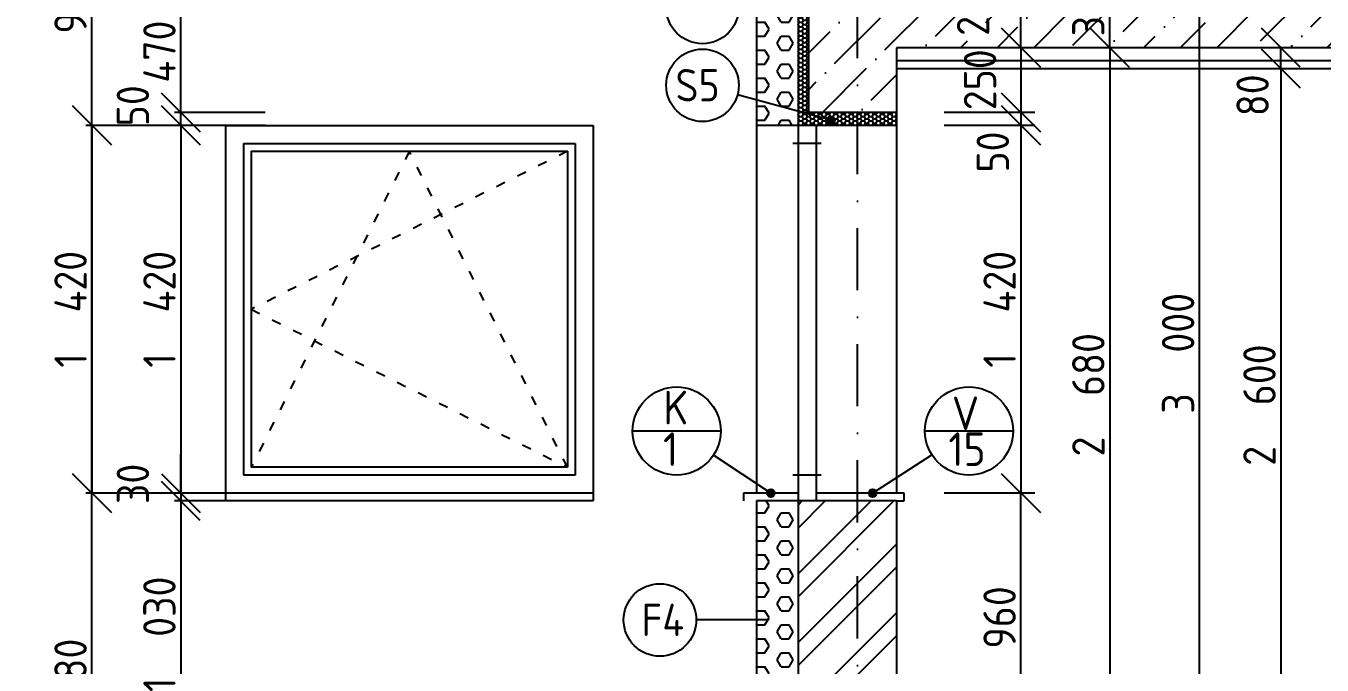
# Model space of a CAD drawing. Extents: x 3792242 to 5145247, y -1546315 to -1031918.
# Drawn here: x 3838630 to 3843633, y -1529348 to -1526880 of the extents above; entities that cross this region are included whole.
import ezdxf

# ---------------------------------------------------------------- set-up
doc = ezdxf.new("R2010")
doc.units = 0
doc.header["$MEASUREMENT"] = 0
doc.linetypes.add('ACAD_ISO03W100', pattern=[30, 12, -18])
doc.linetypes.add('BODKOCIARKOVANA_3', pattern=[5.6, 3, -1.3, 0, -1.3])
doc.layers.get('0').update_dxf_attribs({"linetype": 'CONTINUOUS'})
doc.layers.get('Defpoints').update_dxf_attribs({"color": 61, "linetype": 'CONTINUOUS'})
for name, color, linetype in [('KÓTY', 4, 'CONTINUOUS'), ('MÚRY', 1, 'CONTINUOUS'), ('OKNÁ', 143, 'CONTINUOUS'), ('osi', 253, 'CONTINUOUS'), ('TENKÁ', 7, 'CONTINUOUS'), ('ŠRAFY', 82, 'CONTINUOUS'), ('šrafy-múry', 8, 'CONTINUOUS')]:
    doc.layers.add(name, color=color, linetype=linetype)
doc.styles.add('STYLE1', font='isocp.shx')
doc.dimstyles.new('STANDARD-50', dxfattribs={"dimtxt": 125, "dimasz": 150, "dimexe": 10, "dimexo": 200, "dimgap": 20, "dimtad": 1, "dimdsep": 46, "dimlunit": 6, "dimtxsty": 'STYLE1', "dimblk1": 'OBLIQUE', "dimblk2": 'OBLIQUE', "dimsah": 1, "dimcen": 2.5, "dimse1": 1, "dimse2": 1, "dimadec": 0, "dimazin": 0, "dimtfac": 1, "dimtmove": 1, "dimatfit": 3, "dimldrblk": 'OBLIQUE', "dimfxl": 1, "dimtolj": 1, "dimtzin": 0, "dimarcsym": 0})
pattern_1 = [(0, (-601642.31, 6000), (0, 54.12658774), [31.25, -62.5]), (120, (-601642.31, 6000), (-46.875, -27.06329387), [31.25, -62.5]), (60, (-601611.06, 6000), (-46.875, 27.06329387), [31.25, -62.5])]

# ---------------------------------------------------------------- blocks, each defined once
blk = doc.blocks.new('_OBLIQUE')
at = {"color": 0, "linetype": 'ByBlock'}
blk.add_line((-0.5, -0.5), (0.5, 0.5), dxfattribs=at)
blk = doc.blocks.new('*D33444')
at = {"layer": 'Defpoints', "color": 0}
for p in [(3841990.2, -1527263.8), (3841990.2, -1528683.8), (3842470.7, -1528683.8)]:
    blk.add_point(p, dxfattribs=at)
at = {"layer": 'KÓTY', "color": 0, "lineweight": -2, "ltscale": 0.25}
blk.add_line((3842470.7, -1527263.8), (3842470.7, -1528683.8), dxfattribs=at)
at = {"layer": 'KÓTY', "color": 0, "linetype": 'ByBlock', "lineweight": -2, "xscale": 150, "yscale": 150, "zscale": 150}
for p, rotation in [((3842470.7, -1527263.8), 90), ((3842470.7, -1528683.8), 270)]:
    blk.add_blockref('_OBLIQUE', p, dxfattribs=dict(at, rotation=rotation))
at = {"layer": 'KÓTY', "color": 0, "insert": (3842388.2, -1527973.8), "char_height": 125, "attachment_point": 5, "rotation": 90, "style": 'STYLE1'}
blk.add_mtext('\\A1;1ﾠ420', dxfattribs=at)
blk = doc.blocks.new('*D33445')
at = {"layer": 'Defpoints', "color": 0}
for p in [(3841990.2, -1527213.8), (3841990.2, -1527263.8), (3842470.7, -1527263.8)]:
    blk.add_point(p, dxfattribs=at)
at = {"layer": 'KÓTY', "color": 0, "lineweight": -2, "ltscale": 0.25}
blk.add_line((3842470.7, -1527213.8), (3842470.7, -1527263.8), dxfattribs=at)
at = {"layer": 'KÓTY', "color": 0, "linetype": 'ByBlock', "lineweight": -2, "xscale": 150, "yscale": 150, "zscale": 150}
for p, rotation in [((3842470.7, -1527213.8), 90), ((3842470.7, -1527263.8), 270)]:
    blk.add_blockref('_OBLIQUE', p, dxfattribs=dict(at, rotation=rotation))
at = {"layer": 'KÓTY', "color": 0, "insert": (3842362.2, -1527366.5), "char_height": 125, "attachment_point": 5, "rotation": 90, "style": 'STYLE1'}
blk.add_mtext('\\A1;50', dxfattribs=at)
blk = doc.blocks.new('*D33446')
at = {"layer": 'Defpoints', "color": 0}
for p in [(3841990.2, -1526963.8), (3841990.2, -1527213.8), (3842470.7, -1527213.8)]:
    blk.add_point(p, dxfattribs=at)
at = {"layer": 'KÓTY', "color": 0, "lineweight": -2, "ltscale": 0.25}
blk.add_line((3842470.7, -1526963.8), (3842470.7, -1527213.8), dxfattribs=at)
at = {"layer": 'KÓTY', "color": 0, "linetype": 'ByBlock', "lineweight": -2, "xscale": 150, "yscale": 150, "zscale": 150}
for p, rotation in [((3842470.7, -1526963.8), 90), ((3842470.7, -1527213.8), 270)]:
    blk.add_blockref('_OBLIQUE', p, dxfattribs=dict(at, rotation=rotation))
at = {"layer": 'KÓTY', "color": 0, "insert": (3842312.7, -1527087.5), "char_height": 125, "attachment_point": 5, "rotation": 90, "style": 'STYLE1'}
blk.add_mtext('\\A1;250', dxfattribs=at)
blk = doc.blocks.new('*D33447')
at = {"layer": 'Defpoints', "color": 0}
for p in [(3842470.7, -1528683.8), (3842470.7, -1528683.8), (3842470.7, -1529643.8)]:
    blk.add_point(p, dxfattribs=at)
at = {"layer": 'KÓTY', "color": 0, "lineweight": -2, "ltscale": 0.25}
blk.add_line((3842470.7, -1529643.8), (3842470.7, -1528683.8), dxfattribs=at)
at = {"layer": 'KÓTY', "color": 0, "linetype": 'ByBlock', "lineweight": -2, "xscale": 150, "yscale": 150, "zscale": 150}
for p, rotation in [((3842470.7, -1528683.8), 90), ((3842470.7, -1529643.8), 270)]:
    blk.add_blockref('_OBLIQUE', p, dxfattribs=dict(at, rotation=rotation))
at = {"layer": 'KÓTY', "color": 0, "insert": (3842388.2, -1529163.8), "char_height": 125, "attachment_point": 5, "rotation": 90, "style": 'STYLE1'}
blk.add_mtext('\\A1;960', dxfattribs=at)
blk = doc.blocks.new('*D33453')
at = {"layer": 'Defpoints', "color": 0}
for p in [(3842825.7, -1526643.8), (3843159.7, -1526643.8), (3842825.7, -1529643.8)]:
    blk.add_point(p, dxfattribs=at)
at = {"layer": 'KÓTY', "color": 0, "lineweight": -2, "ltscale": 0.25}
blk.add_line((3843159.7, -1529643.8), (3843159.7, -1526643.8), dxfattribs=at)
at = {"layer": 'KÓTY', "color": 0, "linetype": 'ByBlock', "lineweight": -2, "xscale": 150, "yscale": 150, "zscale": 150}
for p, rotation in [((3843159.7, -1526643.8), 90), ((3843159.7, -1529643.8), 270)]:
    blk.add_blockref('_OBLIQUE', p, dxfattribs=dict(at, rotation=rotation))
at = {"layer": 'KÓTY', "color": 0, "insert": (3843077.2, -1528143.8), "char_height": 125, "attachment_point": 5, "rotation": 90, "style": 'STYLE1'}
blk.add_mtext('\\A1;3ﾠ000', dxfattribs=at)
blk = doc.blocks.new('*D33457')
at = {"layer": 'Defpoints', "color": 0}
for p in [(3842470.7, -1526963.8), (3842470.7, -1529643.8), (3842813.2, -1529643.8)]:
    blk.add_point(p, dxfattribs=at)
at = {"layer": 'KÓTY', "color": 0, "lineweight": -2, "ltscale": 0.25}
blk.add_line((3842813.2, -1526963.8), (3842813.2, -1529643.8), dxfattribs=at)
at = {"layer": 'KÓTY', "color": 0, "linetype": 'ByBlock', "lineweight": -2, "xscale": 150, "yscale": 150, "zscale": 150}
for p, rotation in [((3842813.2, -1526963.8), 90), ((3842813.2, -1529643.8), 270)]:
    blk.add_blockref('_OBLIQUE', p, dxfattribs=dict(at, rotation=rotation))
at = {"layer": 'KÓTY', "color": 0, "insert": (3842730.7, -1528303.8), "char_height": 125, "attachment_point": 5, "rotation": 90, "style": 'STYLE1'}
blk.add_mtext('\\A1;2ﾠ680', dxfattribs=at)
blk = doc.blocks.new('*D33458')
at = {"layer": 'Defpoints', "color": 0}
for p in [(3842813.2, -1526643.8), (3842813.2, -1526643.8), (3842813.2, -1526963.8)]:
    blk.add_point(p, dxfattribs=at)
at = {"layer": 'KÓTY', "color": 0, "lineweight": -2, "ltscale": 0.25}
blk.add_line((3842813.2, -1526963.8), (3842813.2, -1526643.8), dxfattribs=at)
at = {"layer": 'KÓTY', "color": 0, "linetype": 'ByBlock', "lineweight": -2, "xscale": 150, "yscale": 150, "zscale": 150}
for p, rotation in [((3842813.2, -1526643.8), 90), ((3842813.2, -1526963.8), 270)]:
    blk.add_blockref('_OBLIQUE', p, dxfattribs=dict(at, rotation=rotation))
at = {"layer": 'KÓTY', "color": 0, "insert": (3842730.7, -1526803.8), "char_height": 125, "attachment_point": 5, "rotation": 90, "style": 'STYLE1'}
blk.add_mtext('\\A1;320', dxfattribs=at)
blk = doc.blocks.new('*D33460')
at = {"layer": 'Defpoints', "color": 0}
for p in [(3843134.2, -1527043.8), (3843134.2, -1529643.8), (3843473.7, -1529643.8)]:
    blk.add_point(p, dxfattribs=at)
at = {"layer": 'KÓTY', "color": 0, "lineweight": -2, "ltscale": 0.25}
blk.add_line((3843473.7, -1527043.8), (3843473.7, -1529643.8), dxfattribs=at)
at = {"layer": 'KÓTY', "color": 0, "linetype": 'ByBlock', "lineweight": -2, "xscale": 150, "yscale": 150, "zscale": 150}
for p, rotation in [((3843473.7, -1527043.8), 90), ((3843473.7, -1529643.8), 270)]:
    blk.add_blockref('_OBLIQUE', p, dxfattribs=dict(at, rotation=rotation))
at = {"layer": 'KÓTY', "color": 0, "insert": (3843391.2, -1528343.8), "char_height": 125, "attachment_point": 5, "rotation": 90, "style": 'STYLE1'}
blk.add_mtext('\\A1;2ﾠ600', dxfattribs=at)
blk = doc.blocks.new('*D33461')
at = {"layer": 'Defpoints', "color": 0}
for p in [(3843473.7, -1526963.8), (3843473.7, -1526963.8), (3843473.7, -1527043.8)]:
    blk.add_point(p, dxfattribs=at)
at = {"layer": 'KÓTY', "color": 0, "lineweight": -2, "ltscale": 0.25}
blk.add_line((3843473.7, -1527043.8), (3843473.7, -1526963.8), dxfattribs=at)
at = {"layer": 'KÓTY', "color": 0, "linetype": 'ByBlock', "lineweight": -2, "xscale": 150, "yscale": 150, "zscale": 150}
for p, rotation in [((3843473.7, -1526963.8), 90), ((3843473.7, -1527043.8), 270)]:
    blk.add_blockref('_OBLIQUE', p, dxfattribs=dict(at, rotation=rotation))
at = {"layer": 'KÓTY', "color": 0, "insert": (3843364.7, -1527147.5), "char_height": 125, "attachment_point": 5, "rotation": 90, "style": 'STYLE1'}
blk.add_mtext('\\A1;80', dxfattribs=at)
blk = doc.blocks.new('*D33462')
at = {"layer": 'Defpoints', "color": 0}
for p in [(3842470.7, -1526743.8), (3842470.7, -1526743.8), (3842470.7, -1526963.8)]:
    blk.add_point(p, dxfattribs=at)
at = {"layer": 'KÓTY', "color": 0, "lineweight": -2, "ltscale": 0.25}
blk.add_line((3842470.7, -1526963.8), (3842470.7, -1526743.8), dxfattribs=at)
at = {"layer": 'KÓTY', "color": 0, "linetype": 'ByBlock', "lineweight": -2, "xscale": 150, "yscale": 150, "zscale": 150}
for p, rotation in [((3842470.7, -1526743.8), 90), ((3842470.7, -1526963.8), 270)]:
    blk.add_blockref('_OBLIQUE', p, dxfattribs=dict(at, rotation=rotation))
at = {"layer": 'KÓTY', "color": 0, "insert": (3842285.7, -1526803), "char_height": 125, "attachment_point": 5, "rotation": 90, "style": 'STYLE1'}
blk.add_mtext('\\A1;220', dxfattribs=at)
blk = doc.blocks.new('*D49503')
at = {"layer": 'Defpoints', "color": 0}
for p in [(3837373.7, -1527263.8), (3837303.7, -1528683.8), (3838885.2, -1528683.8)]:
    blk.add_point(p, dxfattribs=at)
at = {"layer": 'KÓTY', "color": 0, "lineweight": -2, "ltscale": 0.25}
blk.add_line((3838885.2, -1527263.8), (3838885.2, -1528683.8), dxfattribs=at)
at = {"layer": 'KÓTY', "color": 0, "linetype": 'ByBlock', "lineweight": -2, "xscale": 150, "yscale": 150, "zscale": 150}
for p, rotation in [((3838885.2, -1527263.8), 90), ((3838885.2, -1528683.8), 270)]:
    blk.add_blockref('_OBLIQUE', p, dxfattribs=dict(at, rotation=rotation))
at = {"layer": 'KÓTY', "color": 0, "insert": (3838802.7, -1527973.8), "char_height": 125, "attachment_point": 5, "rotation": 90, "style": 'STYLE1'}
blk.add_mtext('\\A1;1ﾠ420', dxfattribs=at)
blk = doc.blocks.new('*D49508')
at = {"layer": 'Defpoints', "color": 0}
for p in [(3838885.2, -1528683.8), (3841450.2, -1528683.8), (3841450.2, -1530263.8)]:
    blk.add_point(p, dxfattribs=at)
at = {"layer": 'KÓTY', "color": 0, "lineweight": -2, "ltscale": 0.25}
blk.add_line((3838885.2, -1530263.8), (3838885.2, -1528683.8), dxfattribs=at)
at = {"layer": 'KÓTY', "color": 0, "linetype": 'ByBlock', "lineweight": -2, "xscale": 150, "yscale": 150, "zscale": 150}
for p, rotation in [((3838885.2, -1528683.8), 90), ((3838885.2, -1530263.8), 270)]:
    blk.add_blockref('_OBLIQUE', p, dxfattribs=dict(at, rotation=rotation))
at = {"layer": 'KÓTY', "color": 0, "insert": (3838802.7, -1529473.8), "char_height": 125, "attachment_point": 5, "rotation": 90, "style": 'STYLE1'}
blk.add_mtext('\\A1;1ﾠ580', dxfattribs=at)
blk = doc.blocks.new('*D49509')
at = {"layer": 'Defpoints', "color": 0}
for p in [(3838885.2, -1527263.8), (3841450.2, -1527263.8), (3841450.2, -1528683.8)]:
    blk.add_point(p, dxfattribs=at)
at = {"layer": 'KÓTY', "color": 0, "lineweight": -2, "ltscale": 0.25}
blk.add_line((3838885.2, -1528683.8), (3838885.2, -1527263.8), dxfattribs=at)
at = {"layer": 'KÓTY', "color": 0, "linetype": 'ByBlock', "lineweight": -2, "xscale": 150, "yscale": 150, "zscale": 150}
for p, rotation in [((3838885.2, -1527263.8), 90), ((3838885.2, -1528683.8), 270)]:
    blk.add_blockref('_OBLIQUE', p, dxfattribs=dict(at, rotation=rotation))
at = {"layer": 'KÓTY', "color": 0, "insert": (3838802.7, -1527973.8), "char_height": 125, "attachment_point": 5, "rotation": 90, "style": 'STYLE1'}
blk.add_mtext('\\A1;1ﾠ420', dxfattribs=at)
blk = doc.blocks.new('*D49510')
at = {"layer": 'Defpoints', "color": 0}
for p in [(3838885.2, -1526313.8), (3841450.2, -1526313.8), (3841450.2, -1527263.8)]:
    blk.add_point(p, dxfattribs=at)
at = {"layer": 'KÓTY', "color": 0, "lineweight": -2, "ltscale": 0.25}
blk.add_line((3838885.2, -1527263.8), (3838885.2, -1526313.8), dxfattribs=at)
at = {"layer": 'KÓTY', "color": 0, "linetype": 'ByBlock', "lineweight": -2, "xscale": 150, "yscale": 150, "zscale": 150}
for p, rotation in [((3838885.2, -1526313.8), 90), ((3838885.2, -1527263.8), 270)]:
    blk.add_blockref('_OBLIQUE', p, dxfattribs=dict(at, rotation=rotation))
at = {"layer": 'KÓTY', "color": 0, "insert": (3838802.7, -1526788.8), "char_height": 125, "attachment_point": 5, "rotation": 90, "style": 'STYLE1'}
blk.add_mtext('\\A1;950', dxfattribs=at)
blk = doc.blocks.new('*D49513')
at = {"layer": 'Defpoints', "color": 0}
for p in [(3841990.2, -1527263.8), (3839228.2, -1528683.8), (3842020.2, -1528683.8)]:
    blk.add_point(p, dxfattribs=at)
at = {"layer": 'KÓTY', "color": 0, "lineweight": -2, "ltscale": 0.25}
blk.add_line((3839228.2, -1527263.8), (3839228.2, -1528683.8), dxfattribs=at)
at = {"layer": 'KÓTY', "color": 0, "linetype": 'ByBlock', "lineweight": -2, "xscale": 150, "yscale": 150, "zscale": 150}
for p, rotation in [((3839228.2, -1527263.8), 90), ((3839228.2, -1528683.8), 270)]:
    blk.add_blockref('_OBLIQUE', p, dxfattribs=dict(at, rotation=rotation))
at = {"layer": 'KÓTY', "color": 0, "insert": (3839145.7, -1527973.8), "char_height": 125, "attachment_point": 5, "rotation": 90, "style": 'STYLE1'}
blk.add_mtext('\\A1;1ﾠ420', dxfattribs=at)
blk = doc.blocks.new('*D49514')
at = {"layer": 'Defpoints', "color": 0}
for p in [(3839228.2, -1528713.8), (3841990.2, -1528683.8), (3841990.2, -1528713.8)]:
    blk.add_point(p, dxfattribs=at)
at = {"layer": 'KÓTY', "color": 0, "lineweight": -2, "ltscale": 0.25}
for p, q in [((3839228.2, -1528683.8), (3839228.2, -1528533.8)), ((3839228.2, -1528683.8), (3839228.2, -1528713.8)), ((3839228.2, -1528713.8), (3839228.2, -1528863.8))]:
    blk.add_line(p, q, dxfattribs=at)
at = {"layer": 'KÓTY', "color": 0, "linetype": 'ByBlock', "lineweight": -2, "xscale": 150, "yscale": 150, "zscale": 150}
for p, rotation in [((3839228.2, -1528683.8), 270), ((3839228.2, -1528713.8), 90)]:
    blk.add_blockref('_OBLIQUE', p, dxfattribs=dict(at, rotation=rotation))
at = {"layer": 'KÓTY', "color": 0, "insert": (3839043.2, -1528648), "char_height": 125, "attachment_point": 5, "rotation": 90, "style": 'STYLE1'}
blk.add_mtext('\\A1;30', dxfattribs=at)
blk = doc.blocks.new('*D49515')
at = {"layer": 'Defpoints', "color": 0}
for p in [(3841990.2, -1528713.8), (3839228.2, -1529743.8), (3841610.2, -1529743.8)]:
    blk.add_point(p, dxfattribs=at)
at = {"layer": 'KÓTY', "color": 0, "lineweight": -2, "ltscale": 0.25}
blk.add_line((3839228.2, -1528713.8), (3839228.2, -1529743.8), dxfattribs=at)
at = {"layer": 'KÓTY', "color": 0, "linetype": 'ByBlock', "lineweight": -2, "xscale": 150, "yscale": 150, "zscale": 150}
for p, rotation in [((3839228.2, -1528713.8), 90), ((3839228.2, -1529743.8), 270)]:
    blk.add_blockref('_OBLIQUE', p, dxfattribs=dict(at, rotation=rotation))
at = {"layer": 'KÓTY', "color": 0, "insert": (3839145.7, -1529228.8), "char_height": 125, "attachment_point": 5, "rotation": 90, "style": 'STYLE1'}
blk.add_mtext('\\A1;1ﾠ030', dxfattribs=at)
blk = doc.blocks.new('*D49528')
at = {"layer": 'Defpoints', "color": 0}
for p in [(3839228.2, -1527213.8), (3841680.2, -1527213.8), (3841680.2, -1527263.8)]:
    blk.add_point(p, dxfattribs=at)
at = {"layer": 'KÓTY', "color": 0, "lineweight": -2, "ltscale": 0.25}
blk.add_line((3839228.2, -1527263.8), (3839228.2, -1527213.8), dxfattribs=at)
at = {"layer": 'KÓTY', "color": 0, "linetype": 'ByBlock', "lineweight": -2, "xscale": 150, "yscale": 150, "zscale": 150}
for p, rotation in [((3839228.2, -1527213.8), 90), ((3839228.2, -1527263.8), 270)]:
    blk.add_blockref('_OBLIQUE', p, dxfattribs=dict(at, rotation=rotation))
at = {"layer": 'KÓTY', "color": 0, "insert": (3839043.2, -1527188), "char_height": 125, "attachment_point": 5, "rotation": 90, "style": 'STYLE1'}
blk.add_mtext('\\A1;50', dxfattribs=at)
blk = doc.blocks.new('*D49529')
at = {"layer": 'Defpoints', "color": 0}
for p in [(3839228.2, -1526743.8), (3841650.2, -1526743.8), (3841680.2, -1527213.8)]:
    blk.add_point(p, dxfattribs=at)
at = {"layer": 'KÓTY', "color": 0, "lineweight": -2, "ltscale": 0.25}
blk.add_line((3839228.2, -1527213.8), (3839228.2, -1526743.8), dxfattribs=at)
at = {"layer": 'KÓTY', "color": 0, "linetype": 'ByBlock', "lineweight": -2, "xscale": 150, "yscale": 150, "zscale": 150}
for p, rotation in [((3839228.2, -1526743.8), 90), ((3839228.2, -1527213.8), 270)]:
    blk.add_blockref('_OBLIQUE', p, dxfattribs=dict(at, rotation=rotation))
at = {"layer": 'KÓTY', "color": 0, "insert": (3839145.7, -1526978.8), "char_height": 125, "attachment_point": 5, "rotation": 90, "style": 'STYLE1'}
blk.add_mtext('\\A1;470', dxfattribs=at)

msp = doc.modelspace()

# ---------------------------------------------------------------- hatches: boundary and pattern name
at = {"layer": 'TENKÁ'}
h = msp.add_hatch(color=256, dxfattribs=at)
h.dxf.hatch_style = 1
h.paths.add_polyline_path([(3841736.693, -1527228.946, -2.41421356), (3841721.693, -1527243.946, -0.41421356)])
h = msp.add_hatch(color=256, dxfattribs=at)
h.dxf.hatch_style = 1
h.paths.add_polyline_path([(3841505.193, -1528668.77, 2.41421356), (3841520.193, -1528683.77, 0.41421356)])
h = msp.add_hatch(color=256, dxfattribs=at)
h.dxf.hatch_style = 1
h.paths.add_polyline_path([(3841898.193, -1528668.77, 2.41421356), (3841913.193, -1528683.77, 0.41421356)])
at = {"layer": 'ŠRAFY'}
h = msp.add_hatch(dxfattribs=at)
h.set_pattern_fill('HEX', color=256, scale=250)
h.set_pattern_definition(pattern_1)
h.paths.add_polyline_path([(3841610.193, -1526743.77), (3841610.193, -1526343.77), (3841450.193, -1526343.77), (3841450.193, -1527263.77), (3841610.193, -1527263.77), (3841610.193, -1527213.77)])
h = msp.add_hatch(dxfattribs=at)
h.set_pattern_fill('HONEY', color=256, scale=80)
h.set_pattern_definition([(0, (-601518.807, -26883.5), (15, 8.660254038), [10, -20]), (120, (-601518.807, -26883.5), (-15, 8.660254038), [10, -20]), (60, (-601518.807, -26883.5), (4e-15, 17.320508076), [-20, 10])])
h.paths.add_polyline_path([(3841610.193, -1527213.77), (3841650.193, -1527213.77), (3841650.193, -1526743.77), (3841610.193, -1526743.77)])
h = msp.add_hatch(dxfattribs=at)
h.set_pattern_fill('HONEY', color=256, scale=80)
h.set_pattern_definition([(0, (-601518.807, -26883.5), (15, 8.660254038), [10, -20]), (120, (-601518.807, -26883.5), (-15, 8.660254038), [10, -20]), (60, (-601518.807, -26883.5), (3e-15, 17.320508076), [-20, 10])])
h.paths.add_polyline_path([(3841990.193, -1527263.77), (3841990.193, -1527213.77), (3841920.193, -1527213.77), (3841890.193, -1527213.77), (3841820.193, -1527213.77), (3841750.193, -1527213.77), (3841680.193, -1527213.77), (3841610.193, -1527213.77), (3841610.193, -1527263.77), (3841680.193, -1527263.77)])
h = msp.add_hatch(dxfattribs=at)
h.set_pattern_fill('HEX', color=256, scale=250)
h.set_pattern_definition(pattern_1)
h.paths.add_polyline_path([(3841450.193, -1528713.77), (3841450.193, -1530263.77), (3841610.193, -1530263.77), (3841610.193, -1530213.77), (3841610.193, -1529743.77), (3841610.193, -1528713.77)])
h = msp.add_hatch(dxfattribs=at)
h.set_pattern_fill('ANSI32', color=256, scale=500)
h.set_pattern_definition([(45, (-126590.3, -401519.38), (-132.5825215, 132.5825215), []), (45, (-126501.92, -401519.38), (-132.5825215, 132.5825215), [])])
h.paths.add_polyline_path([(3841610.193, -1529743.77), (3841990.193, -1529743.77), (3841990.193, -1529643.77), (3841990.193, -1528713.77), (3841610.193, -1528713.77)])
at = {"layer": 'šrafy-múry'}
h = msp.add_hatch(dxfattribs=at)
h.set_pattern_fill('ANSI36', color=253, scale=800, angle=360)
h.set_pattern_definition([(45, (-94128.81, 6000), (53.0330086, 194.4543648), [250, -50, 0, -50])])
h.paths.add_polyline_path([(3841650.193, -1527213.77), (3841990.193, -1527213.77), (3841990.193, -1526963.77), (3845155.193, -1526963.77), (3845270.193, -1526963.77), (3846985.193, -1526963.77), (3847035.193, -1526963.77), (3847150.193, -1526963.77), (3849660.193, -1526963.77), (3849775.193, -1526963.77), (3853710.193, -1526963.77), (3853770.193, -1526963.77), (3853770.193, -1526793.77), (3853770.193, -1526743.77), (3847595.193, -1526743.77), (3847480.193, -1526743.77), (3846280.193, -1526743.77), (3846165.193, -1526743.77), (3841990.193, -1526743.77), (3841650.193, -1526743.77)])

# ---------------------------------------------------------------- linework, layer by layer
at = {"layer": 'KÓTY', "ltscale": 0.25}
for p, q in [((3839554.193, -1527213.77), (3839204.193, -1527213.77)), ((3842524.096, -1527213.77), (3842174.096, -1527213.77)), ((3839211.193, -1527263.77), (3838861.193, -1527263.77)), ((3839554.193, -1527263.77), (3839204.193, -1527263.77)), ((3842524.096, -1527263.77), (3842174.096, -1527263.77)), ((3839211.193, -1528683.77), (3838861.193, -1528683.77)), ((3839554.193, -1528683.77), (3839204.193, -1528683.77)), ((3839554.193, -1528713.77), (3839204.193, -1528713.77)), ((3842524.096, -1528683.77), (3842174.096, -1528683.77))]:
    msp.add_line(p, q, dxfattribs=at)
at = {"layer": 'MÚRY'}
for p, q in [((3841450.193, -1526343.77), (3841450.193, -1527263.77)), ((3845325.193, -1526963.77), (3841990.193, -1526963.77)), ((3841990.193, -1526963.77), (3841990.193, -1527263.77)), ((3841990.193, -1527263.77), (3841450.193, -1527263.77)), ((3841450.193, -1528713.77), (3841450.193, -1530263.77)), ((3841990.193, -1528713.77), (3841450.193, -1528713.77)), ((3841990.193, -1528713.77), (3841990.193, -1529643.77))]:
    msp.add_line(p, q, dxfattribs=at)
at = {"layer": 'OKNÁ', "ltscale": 0.25}
for p, q in [((3841736.693, -1527243.946), (3841376.76, -1527145.783)), ((3841610.193, -1527263.77), (3841610.193, -1528713.77)), ((3841680.193, -1527263.77), (3841680.193, -1528713.77)), ((3841700.193, -1527333.77), (3841590.193, -1527333.77)), ((3841700.193, -1528613.77), (3841590.193, -1528613.77)), ((3841494.693, -1529173.481), (3841217.331, -1529173.481))]:
    msp.add_line(p, q, dxfattribs=at)
at = {"layer": 'OKNÁ'}
for p, q in [((3839500.193, -1527363.77), (3840720.193, -1527363.77)), ((3839500.193, -1527363.77), (3839500.193, -1528583.77)), ((3840720.193, -1527363.77), (3840720.193, -1528583.77)), ((3840720.193, -1528583.77), (3839500.193, -1528583.77))]:
    msp.add_line(p, q, dxfattribs=at)
at = {"layer": 'OKNÁ', "linetype": 'ACAD_ISO03W100', "ltscale": 3}
for p, q in [((3840720.193, -1527363.77), (3839500.193, -1527973.77)), ((3840110.193, -1527363.77), (3839500.193, -1528583.77)), ((3840720.193, -1528583.77), (3840110.193, -1527363.77)), ((3839500.193, -1527973.77), (3840720.193, -1528583.77))]:
    msp.add_line(p, q, dxfattribs=at)
at = {"layer": 'OKNÁ', "ltscale": 0.25}
for centre in [(3841241.693, -1526808.176), (3841241.693, -1527108.946), (3841077.331, -1529173.481)]:
    msp.add_circle(centre, 140, dxfattribs=at)
at = {"layer": 'osi', "linetype": 'BODKOCIARKOVANA_3', "ltscale": 80}
msp.add_line((3841840.193, -1542239.5), (3841840.193, -1519829.5), dxfattribs=at)
at = {"layer": 'TENKÁ'}
for p, q in [((3841610.193, -1526343.77), (3841610.193, -1527263.77)), ((3841650.193, -1526743.77), (3841650.193, -1527213.77)), ((3841990.193, -1527013.77), (3845325.193, -1527013.77)), ((3841990.193, -1527043.77), (3845325.193, -1527043.77)), ((3841990.193, -1527213.77), (3841610.193, -1527213.77)), ((3841990.193, -1527213.77), (3841610.193, -1527213.77)), ((3841990.193, -1527213.77), (3841610.193, -1527213.77)), ((3839400.193, -1527263.77), (3840820.193, -1527263.77)), ((3839400.193, -1527263.77), (3839400.193, -1528713.77)), ((3840820.193, -1527263.77), (3840820.193, -1528713.77)), ((3841450.193, -1527263.77), (3841450.193, -1528683.77)), ((3841990.193, -1527263.77), (3841990.193, -1528683.77)), ((3839470.193, -1527333.77), (3840750.193, -1527333.77)), ((3839470.193, -1527333.77), (3839470.193, -1528613.77)), ((3840750.193, -1527333.77), (3840750.193, -1528613.77)), ((3841505.193, -1528683.77), (3841283.628, -1528537.518)), ((3841898.193, -1528683.77), (3842127.325, -1528536.002)), ((3840750.193, -1528613.77), (3839470.193, -1528613.77)), ((3840820.193, -1528683.77), (3839400.193, -1528683.77)), ((3840820.193, -1528713.77), (3839400.193, -1528713.77)), ((3841610.193, -1528683.77), (3841400.193, -1528683.77)), ((3841400.193, -1528683.77), (3841400.193, -1528713.77)), ((3841610.193, -1528713.77), (3841610.193, -1530263.77)), ((3842020.193, -1528683.77), (3841680.193, -1528683.77)), ((3841990.193, -1528713.77), (3842020.193, -1528713.77)), ((3842020.193, -1528713.77), (3842020.193, -1528683.77))]:
    msp.add_line(p, q, dxfattribs=at)
at = {"layer": 'TENKÁ', "ltscale": 0.25}
for p, q in [((3841311.75, -1528443.867), (3840971.75, -1528443.867)), ((3842440.193, -1528443.867), (3842100.193, -1528443.867))]:
    msp.add_line(p, q, dxfattribs=at)
at = {"layer": 'TENKÁ'}
for centre in [(3841736.693, -1527243.946), (3841505.193, -1528683.77), (3841898.193, -1528683.77)]:
    msp.add_circle(centre, 15, dxfattribs=at)
at = {"layer": 'TENKÁ', "ltscale": 0.25}
for centre in [(3841141.75, -1528443.867), (3842270.193, -1528443.867)]:
    msp.add_circle(centre, 170, dxfattribs=at)

# ---------------------------------------------------------------- texts
at = {"layer": 'TENKÁ', "ltscale": 0.25, "style": 'STYLE1'}
for s, p in [('S5', (3841137.388, -1527171.124)), ('F4', (3841006.027, -1529235.658))]:
    msp.add_text(s, height=125, dxfattribs=at).set_placement(p)
at = {"layer": 'TENKÁ', "style": 'STYLE1'}
for s, p in [('K', (3841090.22, -1528418.367)), ('V', (3842204.162, -1528440.367)), ('1', (3841089.22, -1528579.003)), ('15', (3842190.662, -1528579.003))]:
    msp.add_text(s, height=130, dxfattribs=at).set_placement(p)

# ---------------------------------------------------------------- dimensions: what is measured, and where the dimension line sits
at = {"layer": 'KÓTY', "ltscale": 0.25}
for base, p1, p2, angle, picture, middle in [((3838885.193, -1526313.77), (3841450.193, -1527263.77), (3841450.193, -1526313.77), 90, '*D49510', (3838802.693, -1526788.77)), ((3842813.193, -1526643.77), (3842813.193, -1526963.77), (3842813.193, -1526643.77), 90, '*D33458', (3842730.693, -1526803.77)), ((3843159.693, -1526643.77), (3842825.693, -1529643.77), (3842825.693, -1526643.77), 90, '*D33453', (3843077.15, -1528143.77)), ((3839228.193, -1526743.77), (3841680.193, -1527213.77), (3841650.193, -1526743.77), 270, '*D49529', (3839145.693, -1526978.77)), ((3842470.693, -1526743.77), (3842470.693, -1526963.77), (3842470.693, -1526743.77), 90, '*D33462', (3842285.693, -1526803.02)), ((3842813.193, -1529643.77), (3842470.693, -1526963.77), (3842470.693, -1529643.77), 90, '*D33457', (3842730.65, -1528303.77)), ((3843473.693, -1529643.77), (3843134.193, -1527043.77), (3843134.193, -1529643.77), 90, '*D33460', (3843391.15, -1528343.77)), ((3838885.193, -1528683.77), (3837373.693, -1527263.77), (3837303.693, -1528683.77), 90, '*D49503', (3838802.65, -1527973.77)), ((3838885.193, -1527263.77), (3841450.193, -1528683.77), (3841450.193, -1527263.77), 90, '*D49509', (3838802.65, -1527973.77)), ((3839228.193, -1528683.77), (3841990.193, -1527263.77), (3842020.193, -1528683.77), 90, '*D49513', (3839145.65, -1527973.77)), ((3839228.193, -1528713.77), (3841990.193, -1528683.77), (3841990.193, -1528713.77), 90, '*D49514', (3839043.193, -1528648.02)), ((3838885.193, -1528683.77), (3841450.193, -1530263.77), (3841450.193, -1528683.77), 90, '*D49508', (3838802.65, -1529473.77)), ((3839228.193, -1529743.77), (3841990.193, -1528713.77), (3841610.193, -1529743.77), 90, '*D49515', (3839145.65, -1529228.77))]:
    dim = msp.add_linear_dim(base=base, p1=p1, p2=p2, angle=angle, dimstyle='STANDARD-50', override={"dimtxsty": 'STYLE1', "dimldrblk": 'OBLIQUE'}, dxfattribs=at)
    dim.commit()
    dim.dimension.update_dxf_attribs({"geometry": picture, "text_midpoint": middle})
for base, p1, p2, picture, middle in [((3842470.693, -1527213.77), (3841990.193, -1526963.77), (3841990.193, -1527213.77), '*D33446', (3842395.193, -1527087.5)), ((3842470.693, -1527263.77), (3841990.193, -1527213.77), (3841990.193, -1527263.77), '*D33445', (3842444.693, -1527366.5))]:
    dim = msp.add_linear_dim(base=base, p1=p1, p2=p2, angle=90, dimstyle='STANDARD-50', dxfattribs=at)
    dim.commit()
    dim.dimension.update_dxf_attribs({"geometry": picture, "text_midpoint": middle, "dimtype": 160})
dim = msp.add_linear_dim(base=(3843473.693, -1526963.77), p1=(3843473.693, -1527043.77), p2=(3843473.693, -1526963.77), angle=90, dimstyle='STANDARD-50', override={"dimtxsty": 'STYLE1', "dimldrblk": 'OBLIQUE'}, dxfattribs=at)
dim.commit()
dim.dimension.update_dxf_attribs({"geometry": '*D33461', "text_midpoint": (3843447.193, -1527147.5), "dimtype": 160})
dim = msp.add_aligned_dim(p1=(3841680.193, -1527263.77), p2=(3841680.193, -1527213.77), distance=2452, dimstyle='STANDARD-50', override={"dimtxsty": 'STYLE1', "dimldrblk": 'OBLIQUE'}, dxfattribs=at)
dim.commit()
dim.dimension.update_dxf_attribs({"geometry": '*D49528', "text_midpoint": (3839043.193, -1527188.02)})
for p1, p2, picture, middle in [((3841990.193, -1527263.77), (3841990.193, -1528683.77), '*D33444', (3842388.15, -1527973.77)), ((3842470.693, -1529643.77), (3842470.693, -1528683.77), '*D33447', (3842388.193, -1529163.77))]:
    dim = msp.add_linear_dim(base=(3842470.693, -1528683.77), p1=p1, p2=p2, angle=90, dimstyle='STANDARD-50', dxfattribs=at)
    dim.commit()
    dim.dimension.update_dxf_attribs({"geometry": picture, "text_midpoint": middle})

doc.saveas('drawing.dxf')
